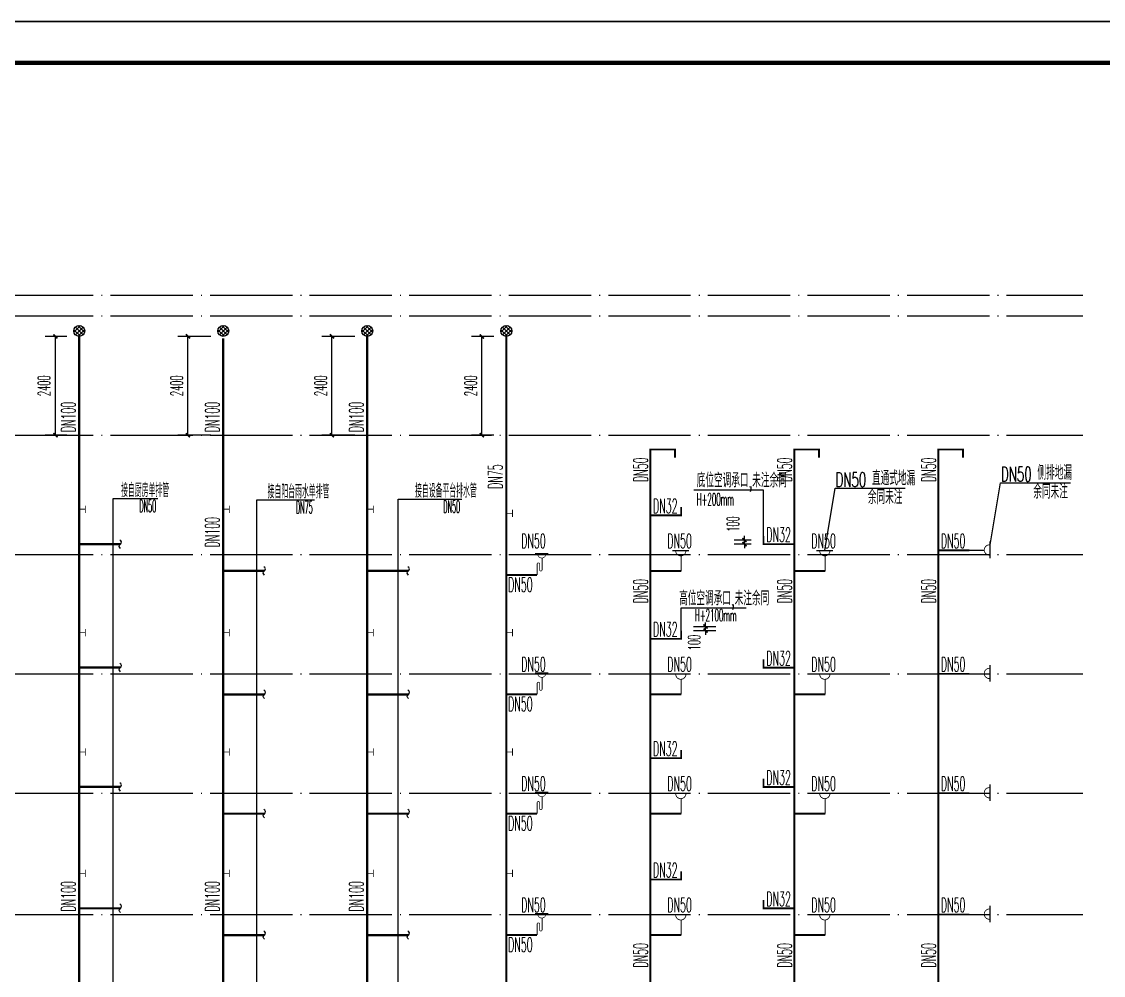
# Model space of a CAD drawing. Extents: x 27938 to 1507990, y 110129 to 923079.
# Drawn here: x 1253718 to 1280009, y 680507 to 703686 of the extents above; entities that cross this region are included whole.
import ezdxf

# ---------------------------------------------------------------- set-up
doc = ezdxf.new("R2010")
doc.units = 0
doc.header["$LTSCALE"] = 1000
doc.header["$MEASUREMENT"] = 0
doc.linetypes.add('DOTE', pattern=[2.42, 2, -0.2, 0.02, -0.2])
for name, color, linetype in [('DIM_凝结', 150, 'Continuous'), ('DIM_污水', 2, 'Continuous'), ('DIM_管井排水', 5, 'Continuous'), ('DIM_雨水', 4, 'Continuous'), ('EQUIP_污水', 7, 'Continuous'), ('PIPE-凝结', 150, 'N'), ('PIPE-废水', 31, 'TG_F'), ('PIPE-管井排水', 210, 'GF'), ('PIPE-餐饮排水', 41, 'P'), ('TWT', 7, 'Continuous'), ('TWT_DIM', 3, 'Continuous'), ('TWT_LEAD', 3, 'Continuous'), ('TWT_TITLE', 7, 'Continuous'), ('图框', 140, 'Continuous')]:
    doc.layers.add(name, color=color, linetype=linetype)
doc.styles.add('_TCH_DIM', font='SIMPLEX.shx', dxfattribs={"width": 0.7, "bigfont": 'GBCBIG.shx'})
doc.styles.add('_TCH_DIM_T3', font='SIMPLEX.shx', dxfattribs={"width": 0.494118, "bigfont": 'GBCBIG.shx'})
doc.styles.add('_TWT_SERIAL', font='SIMPLEX', dxfattribs={"width": 0.8, "height": 3.5, "bigfont": 'HZTXT'})
doc.styles.add('HZ', font='txt', dxfattribs={"bigfont": 'hztxt'})
doc.styles.get("Standard").update_dxf_attribs({"font": 'gbenor.shx', "bigfont": 'gbcbig.shx'})
doc.styles.add('TG_LINETYPE', font='SIMPLEX', dxfattribs={"width": 0.8, "height": 3, "bigfont": 'HZTXT'})
doc.linetypes.add('GF', pattern='A,3,-0.2,["GF",Standard,S=0.25,R=0,X=-0.1,Y=-0.115],-0.35', length=3.55)
doc.linetypes.add('N', pattern='A,3,-0.2,["N",Standard,S=0.25,R=0,X=-0.1,Y=-0.115],-0.2', length=3.4)
doc.linetypes.add('P', pattern='A,3,-0.2,["P",Standard,S=0.25,R=0,X=-0.1,Y=-0.115],-0.2', length=3.4)
doc.linetypes.add('TG_F', pattern='A,2,-0.3,["F",TG_LINETYPE,S=0.1,R=0,X=-0.23,Y=-0.15],0', length=2.3)
doc.dimstyles.new('_TWT_ARCH&&100', dxfattribs={"dimtxt": 297.5, "dimasz": 100, "dimexe": 250, "dimexo": 300, "dimgap": 126.25, "dimtad": 1, "dimdec": 0, "dimzin": 0, "dimdsep": 46, "dimtxsty": '_TCH_DIM_T3', "dimblk": 'ARCHTICK', "dimcen": 0.09, "dimclrt": 7, "dimazin": 2, "dimtfac": 1, "dimtdec": 0, "dimtix": 1, "dimtmove": 2, "dimatfit": 3, "dimfxl": 1, "dimtolj": 1, "dimtzin": 0, "dimarcsym": 0})

# ---------------------------------------------------------------- blocks, each defined once
blk = doc.blocks.new('_ArchTick')
at = {"color": 0, "linetype": 'ByBlock', "const_width": 0.4}
blk.add_lwpolyline([(-0.5, -0.5), (0.5, 0.5)], dxfattribs=at)
blk = doc.blocks.new('*D143')
at = {"layer": 'Defpoints', "color": 0}
for p in [(1264904.75248, 696035.856), (1265498.032, 696035.856), (1265498.032, 693635.856)]:
    blk.add_point(p, dxfattribs=at)
at = {"layer": 'TWT_DIM', "color": 0, "lineweight": -2}
for p, q in [((1265198.032, 696035.856), (1264654.75248, 696035.856)), ((1264904.75248, 693635.856), (1264904.75248, 696035.856)), ((1265198.032, 693635.856), (1264654.75248, 693635.856))]:
    blk.add_line(p, q, dxfattribs=at)
at = {"layer": 'TWT_DIM', "color": 0, "lineweight": -2, "xscale": 100, "yscale": 100, "zscale": 100}
for p, rotation in [((1264904.75248, 696035.856), 90), ((1264904.75248, 693635.856), 270)]:
    blk.add_blockref('_ArchTick', p, dxfattribs=dict(at, rotation=rotation))
at = {"layer": 'TWT_DIM', "color": 7, "insert": (1264629.75248, 694835.856), "char_height": 297.5, "attachment_point": 5, "rotation": 90, "style": '_TCH_DIM_T3'}
blk.add_mtext('\\A1;2400', dxfattribs=at)
blk = doc.blocks.new('$Attachment$00000070')
for p, q in [((28, 3), (-130, 161)), ((-129, 101), (32, 263)), ((-94, 39), (94, 228)), ((94, 39), (-94, 228)), ((129, 101), (-32, 263)), ((-28, 3), (130, 161))]:
    blk.add_line(p, q)
blk.add_circle((0, 133), 133)
blk = doc.blocks.new('$ATTACHMENT$00000120')
blk.add_blockref('$Attachment$00000070', (0, -133))
blk = doc.blocks.new('$TwtSys$00000132')
at = {"elevation": 0}
blk.add_lwpolyline([(7, -101, -0.575183), (0, 0, 0.604745), (-11, 101, 16.924828)], format="xyb", dxfattribs=at)
blk = doc.blocks.new('$ATTACHMENT$00000066')
blk.add_line((-212, 500), (188, 500))
at = {"const_width": 20}
blk.add_lwpolyline([(-134, 500, 1.067664), (116, 500)], format="xyb", dxfattribs=at)
at = {"const_width": 30}
blk.add_lwpolyline([(0, 367), (0, 0)], dxfattribs=at)
at = {"style": 'HZ', "width": 0.7, "flags": 1}
for tag in ['UNIT', 'WHAT', 'SPEC']:
    blk.add_attdef(tag, (0, 0), '', height=0.001, dxfattribs=at)
blk = doc.blocks.new('*D176')
at = {"layer": 'Defpoints', "color": 0}
for p in [(1269748.032, 688985.856), (1269748.032, 688885.856), (1270339.718, 688985.856)]:
    blk.add_point(p, dxfattribs=at)
at = {"layer": 'DIM_凝结', "color": 0, "lineweight": -2}
for p, q in [((1270048.032, 688985.856), (1270589.718, 688985.856)), ((1270048.032, 688885.856), (1270589.718, 688885.856)), ((1270339.718, 688985.856), (1270339.718, 689085.856)), ((1270339.718, 688885.856), (1270339.718, 688985.856)), ((1270339.718, 688885.856), (1270339.718, 688785.856))]:
    blk.add_line(p, q, dxfattribs=at)
at = {"layer": 'DIM_凝结', "color": 0, "lineweight": -2, "xscale": 100, "yscale": 100, "zscale": 100}
for p, rotation in [((1270339.718, 688985.856), 270), ((1270339.718, 688885.856), 90)]:
    blk.add_blockref('_ArchTick', p, dxfattribs=dict(at, rotation=rotation))
at = {"layer": 'DIM_凝结', "color": 7, "insert": (1270064.718, 688596.856), "char_height": 297.5, "attachment_point": 5, "rotation": 90, "style": '_TCH_DIM_T3'}
blk.add_mtext('\\A1;100', dxfattribs=at)
blk = doc.blocks.new('*D177')
at = {"layer": 'Defpoints', "color": 0}
for p in [(1271284.749, 691085.856), (1271748.032, 691085.856), (1271748.032, 690985.856)]:
    blk.add_point(p, dxfattribs=at)
at = {"layer": 'DIM_凝结', "color": 0, "lineweight": -2}
for p, q in [((1271448.032, 691085.856), (1271034.749, 691085.856)), ((1271448.032, 690985.856), (1271034.749, 690985.856)), ((1271284.749, 691085.856), (1271284.749, 691185.856)), ((1271284.749, 690985.856), (1271284.749, 691085.856)), ((1271284.749, 690985.856), (1271284.749, 690885.856))]:
    blk.add_line(p, q, dxfattribs=at)
at = {"layer": 'DIM_凝结', "color": 0, "lineweight": -2, "xscale": 100, "yscale": 100, "zscale": 100}
for p, rotation in [((1271284.749, 691085.856), 270), ((1271284.749, 690985.856), 90)]:
    blk.add_blockref('_ArchTick', p, dxfattribs=dict(at, rotation=rotation))
at = {"layer": 'DIM_凝结', "color": 7, "insert": (1271009.749, 691474.856), "char_height": 297.5, "attachment_point": 5, "rotation": 90, "style": '_TCH_DIM_T3'}
blk.add_mtext('\\A1;100', dxfattribs=at)
blk = doc.blocks.new('*D179')
at = {"layer": 'Defpoints', "color": 0}
for p in [(1257761, 696036), (1258617, 696036), (1258617, 693636)]:
    blk.add_point(p, dxfattribs=at)
at = {"layer": 'TWT_DIM', "color": 0, "lineweight": -2}
for p, q in [((1258317, 696036), (1257511, 696036)), ((1257761, 693636), (1257761, 696036)), ((1258317, 693636), (1257511, 693636))]:
    blk.add_line(p, q, dxfattribs=at)
at = {"layer": 'TWT_DIM', "color": 0, "lineweight": -2, "xscale": 100, "yscale": 100, "zscale": 100}
for p, rotation in [((1257761, 696036), 90), ((1257761, 693636), 270)]:
    blk.add_blockref('_ArchTick', p, dxfattribs=dict(at, rotation=rotation))
at = {"layer": 'TWT_DIM', "color": 7, "insert": (1257486, 694836), "char_height": 297.5, "attachment_point": 5, "rotation": 90, "style": '_TCH_DIM_T3'}
blk.add_mtext('\\A1;2400', dxfattribs=at)
blk = doc.blocks.new('*D206')
at = {"layer": 'Defpoints', "color": 0}
for p in [(1261261, 696036), (1262117, 696036), (1262117, 693636)]:
    blk.add_point(p, dxfattribs=at)
at = {"layer": 'TWT_DIM', "color": 0, "lineweight": -2}
for p, q in [((1261817, 696036), (1261011, 696036)), ((1261261, 693636), (1261261, 696036)), ((1261817, 693636), (1261011, 693636))]:
    blk.add_line(p, q, dxfattribs=at)
at = {"layer": 'TWT_DIM', "color": 0, "lineweight": -2, "xscale": 100, "yscale": 100, "zscale": 100}
for p, rotation in [((1261261, 696036), 90), ((1261261, 693636), 270)]:
    blk.add_blockref('_ArchTick', p, dxfattribs=dict(at, rotation=rotation))
at = {"layer": 'TWT_DIM', "color": 7, "insert": (1260986, 694836), "char_height": 297.5, "attachment_point": 5, "rotation": 90, "style": '_TCH_DIM_T3'}
blk.add_mtext('\\A1;2400', dxfattribs=at)
blk = doc.blocks.new('*D212')
at = {"layer": 'Defpoints', "color": 0}
for p in [(1254539, 696036), (1255117, 696036), (1255117, 693636)]:
    blk.add_point(p, dxfattribs=at)
at = {"layer": 'TWT_DIM', "color": 0, "lineweight": -2}
for p, q in [((1254817, 696036), (1254289, 696036)), ((1254539, 693636), (1254539, 696036)), ((1254817, 693636), (1254289, 693636))]:
    blk.add_line(p, q, dxfattribs=at)
at = {"layer": 'TWT_DIM', "color": 0, "lineweight": -2, "xscale": 100, "yscale": 100, "zscale": 100}
for p, rotation in [((1254539, 696036), 90), ((1254539, 693636), 270)]:
    blk.add_blockref('_ArchTick', p, dxfattribs=dict(at, rotation=rotation))
at = {"layer": 'TWT_DIM', "color": 7, "insert": (1254264, 694836), "char_height": 297.5, "attachment_point": 5, "rotation": 90, "style": '_TCH_DIM_T3'}
blk.add_mtext('\\A1;2400', dxfattribs=at)
blk = doc.blocks.new('$ATTACHMENT$00000073')
at = {"const_width": 20}
for points in [[(0, 0), (150, 0)], [(150, 90), (150, -90)]]:
    blk.add_lwpolyline(points, dxfattribs=at)
blk = doc.blocks.new('$ATTACHMENT$00000055')
at = {"const_width": 30}
blk.add_lwpolyline([(0, 0), (0, 456, 0.75), (-100, 456), (-100, 202, -0.75), (-200, 202), (-200, 540)], format="xyb", dxfattribs=at)

msp = doc.modelspace()

# ---------------------------------------------------------------- hatches: boundary and pattern name
at = {"layer": 'PIPE-凝结'}
for points in [[(1268998, 693285.9), (1268998, 693308.4), (1268975.5, 693308.4)], [(1268998, 693285.9), (1268975.5, 693285.9), (1268975.5, 693308.4)], [(1268998, 693285.9), (1268975.5, 693285.9), (1268975.5, 693308.4)], [(1268998, 693285.9), (1268998, 693308.4), (1268975.5, 693308.4)], [(1269598, 693285.9), (1269598, 693308.4), (1269620.5, 693308.4)], [(1269598, 693285.9), (1269620.5, 693285.9), (1269620.5, 693308.4)], [(1269598, 693285.9), (1269620.5, 693285.9), (1269620.5, 693308.4)], [(1269598, 693285.9), (1269598, 693308.4), (1269620.5, 693308.4)], [(1272498, 693285.9), (1272498, 693308.4), (1272475.5, 693308.4)], [(1272498, 693285.9), (1272475.5, 693285.9), (1272475.5, 693308.4)], [(1272498, 693285.9), (1272475.5, 693285.9), (1272475.5, 693308.4)], [(1272498, 693285.9), (1272498, 693308.4), (1272475.5, 693308.4)], [(1273098, 693285.9), (1273098, 693308.4), (1273120.5, 693308.4)], [(1273098, 693285.9), (1273120.5, 693285.9), (1273120.5, 693308.4)], [(1273098, 693285.9), (1273120.5, 693285.9), (1273120.5, 693308.4)], [(1273098, 693285.9), (1273098, 693308.4), (1273120.5, 693308.4)], [(1275998, 693285.9), (1275998, 693308.4), (1275975.5, 693308.4)], [(1275998, 693285.9), (1275975.5, 693285.9), (1275975.5, 693308.4)], [(1275998, 693285.9), (1275975.5, 693285.9), (1275975.5, 693308.4)], [(1275998, 693285.9), (1275998, 693308.4), (1275975.5, 693308.4)], [(1276598, 693285.9), (1276598, 693308.4), (1276620.5, 693308.4)], [(1276598, 693285.9), (1276620.5, 693285.9), (1276620.5, 693308.4)], [(1276598, 693285.9), (1276620.5, 693285.9), (1276620.5, 693308.4)], [(1276598, 693285.9), (1276598, 693308.4), (1276620.5, 693308.4)], [(1269748, 691685.9), (1269748, 691663.4), (1269770.5, 691663.4)], [(1269748, 691685.9), (1269770.5, 691685.9), (1269770.5, 691663.4)], [(1269748, 691685.9), (1269748, 691663.4), (1269770.5, 691663.4)], [(1269748, 691685.9), (1269770.5, 691685.9), (1269770.5, 691663.4)], [(1271748, 690985.9), (1271748, 690963.4), (1271725.5, 690963.4)], [(1271748, 690985.9), (1271725.5, 690985.9), (1271725.5, 690963.4)], [(1271748, 690985.9), (1271748, 690963.4), (1271725.5, 690963.4)], [(1271748, 690985.9), (1271725.5, 690985.9), (1271725.5, 690963.4)], [(1269748, 688685.9), (1269748, 688663.4), (1269770.5, 688663.4)], [(1269748, 688685.9), (1269770.5, 688685.9), (1269770.5, 688663.4)], [(1269748, 688685.9), (1269748, 688663.4), (1269770.5, 688663.4)], [(1269748, 688685.9), (1269770.5, 688685.9), (1269770.5, 688663.4)], [(1271748, 687985.9), (1271748, 687963.4), (1271725.5, 687963.4)], [(1271748, 687985.9), (1271725.5, 687985.9), (1271725.5, 687963.4)], [(1271748, 687985.9), (1271748, 687963.4), (1271725.5, 687963.4)], [(1271748, 687985.9), (1271725.5, 687985.9), (1271725.5, 687963.4)], [(1269748, 685785.9), (1269748, 685763.4), (1269770.5, 685763.4)], [(1269748, 685785.9), (1269770.5, 685785.9), (1269770.5, 685763.4)], [(1269748, 685785.9), (1269748, 685763.4), (1269770.5, 685763.4)], [(1269748, 685785.9), (1269770.5, 685785.9), (1269770.5, 685763.4)], [(1271748, 685085.9), (1271748, 685063.4), (1271725.5, 685063.4)], [(1271748, 685085.9), (1271725.5, 685085.9), (1271725.5, 685063.4)], [(1271748, 685085.9), (1271748, 685063.4), (1271725.5, 685063.4)], [(1271748, 685085.9), (1271725.5, 685085.9), (1271725.5, 685063.4)], [(1269748, 682835.9), (1269748, 682813.4), (1269770.5, 682813.4)], [(1269748, 682835.9), (1269770.5, 682835.9), (1269770.5, 682813.4)], [(1269748, 682835.9), (1269748, 682813.4), (1269770.5, 682813.4)], [(1269748, 682835.9), (1269770.5, 682835.9), (1269770.5, 682813.4)], [(1271748, 682135.9), (1271748, 682113.4), (1271725.5, 682113.4)], [(1271748, 682135.9), (1271725.5, 682135.9), (1271725.5, 682113.4)], [(1271748, 682135.9), (1271748, 682113.4), (1271725.5, 682113.4)], [(1271748, 682135.9), (1271725.5, 682135.9), (1271725.5, 682113.4)]]:
    msp.add_hatch(color=256, dxfattribs=at).paths.add_polyline_path(points)

# ---------------------------------------------------------------- linework, layer by layer
at = {"layer": 'DIM_凝结'}
for p, q in [((1271748, 692294.9), (1270056, 692294.9)), ((1271748, 691085.9), (1271748, 692294.9)), ((1269748, 688885.9), (1269748, 689442.9)), ((1269748, 689442.9), (1271331.1, 689442.9))]:
    msp.add_line(p, q, dxfattribs=at)
at = {"layer": 'DIM_雨水'}
for p, q in [((1255945.4, 664188.2), (1255945.4, 692095.2)), ((1255945.4, 692095.2), (1257029.7, 692095.2)), ((1259432.4, 663603.1), (1259432.4, 692062.7)), ((1259432.4, 692062.7), (1260833.9, 692062.7)), ((1262873.7, 663542.8), (1262873.7, 692081.1)), ((1262873.7, 692081.1), (1264416.5, 692081.1))]:
    msp.add_line(p, q, dxfattribs=at)
at = {"layer": 'PIPE-凝结', "const_width": 45}
for points in [[(1268998, 691685.9), (1268998, 693285.9)], [(1268998, 693285.9), (1269598, 693285.9)], [(1269598, 693085.9), (1269598, 693285.9)], [(1272498, 690985.9), (1272498, 693285.9)], [(1272498, 693285.9), (1273098, 693285.9)], [(1273098, 693085.9), (1273098, 693285.9)], [(1275998, 690835.9), (1275998, 693285.9)], [(1275998, 693285.9), (1276598, 693285.9)], [(1276598, 693085.9), (1276598, 693285.9)], [(1269748, 691685.9), (1269748, 691885.9)], [(1268998, 691685.9), (1269748, 691685.9)], [(1268998, 690335.9), (1268998, 691685.9)], [(1271748, 690985.9), (1271748, 691185.9)], [(1271748, 690985.9), (1272498, 690985.9)], [(1272498, 690335.9), (1272498, 690985.9)], [(1275998, 690835.9), (1276748, 690835.9)], [(1275998, 687835.9), (1275998, 690835.9)], [(1268998, 690335.9), (1269748, 690335.9)], [(1268998, 688685.9), (1268998, 690335.9)], [(1272498, 690335.9), (1273248, 690335.9)], [(1272498, 687985.9), (1272498, 690335.9)], [(1269748, 688685.9), (1269748, 688885.9)], [(1268998, 688685.9), (1269748, 688685.9)], [(1268998, 687335.9), (1268998, 688685.9)], [(1271748, 687985.9), (1271748, 688185.9)], [(1271748, 687985.9), (1272498, 687985.9)], [(1272498, 687335.9), (1272498, 687985.9)], [(1275998, 687835.9), (1276748, 687835.9)], [(1275998, 684935.9), (1275998, 687835.9)], [(1268998, 687335.9), (1269748, 687335.9)], [(1268998, 685785.9), (1268998, 687335.9)], [(1272498, 687335.9), (1273248, 687335.9)], [(1272498, 685085.9), (1272498, 687335.9)], [(1269748, 685785.9), (1269748, 685985.9)], [(1268998, 685785.9), (1269748, 685785.9)], [(1268998, 684435.9), (1268998, 685785.9)], [(1271748, 685085.9), (1271748, 685285.9)], [(1271748, 685085.9), (1272498, 685085.9)], [(1272498, 684435.9), (1272498, 685085.9)], [(1275998, 681985.9), (1275998, 684935.9)], [(1275998, 684935.9), (1276748, 684935.9)], [(1268998, 682835.9), (1268998, 684435.9)], [(1268998, 684435.9), (1269748, 684435.9)], [(1272498, 682135.9), (1272498, 684435.9)], [(1272498, 684435.9), (1273248, 684435.9)], [(1269748, 682835.9), (1269748, 683035.9)], [(1268998, 682835.9), (1269748, 682835.9)], [(1268998, 681485.9), (1268998, 682835.9)], [(1271748, 682135.9), (1271748, 682335.9)], [(1271748, 682135.9), (1272498, 682135.9)], [(1272498, 681485.9), (1272498, 682135.9)], [(1275998, 679035.9), (1275998, 681985.9)], [(1275998, 681985.9), (1276748, 681985.9)], [(1268998, 679885.9), (1268998, 681485.9)], [(1268998, 681485.9), (1269748, 681485.9)], [(1272498, 679185.9), (1272498, 681485.9)], [(1272498, 681485.9), (1273248, 681485.9)]]:
    msp.add_lwpolyline(points, dxfattribs=at)
at = {"layer": 'PIPE-废水', "const_width": 55}
for points in [[(1258617.4, 691835.9), (1258617.4, 695992.4)], [(1262117.4, 691835.9), (1262117.4, 696035.9)], [(1258617.4, 690335.9), (1258617.4, 691835.9)], [(1262117.4, 690335.9), (1262117.4, 691835.9)], [(1258617.4, 690335.9), (1259617.4, 690335.9)], [(1258617.4, 688835.9), (1258617.4, 690335.9)], [(1262117.4, 690335.9), (1263117.4, 690335.9)], [(1262117.4, 688835.9), (1262117.4, 690335.9)], [(1258617.4, 687335.9), (1258617.4, 688835.9)], [(1262117.4, 687335.9), (1262117.4, 688835.9)], [(1258617.4, 687335.9), (1259617.4, 687335.9)], [(1258617.4, 685935.9), (1258617.4, 687335.9)], [(1262117.4, 687335.9), (1263117.4, 687335.9)], [(1262117.4, 685935.9), (1262117.4, 687335.9)], [(1258617.4, 684435.9), (1258617.4, 685935.9)], [(1262117.4, 684435.9), (1262117.4, 685935.9)], [(1258617.4, 682985.9), (1258617.4, 684435.9)], [(1258617.4, 684435.9), (1259617.4, 684435.9)], [(1262117.4, 682985.9), (1262117.4, 684435.9)], [(1262117.4, 684435.9), (1263117.4, 684435.9)], [(1258617.4, 681485.9), (1258617.4, 682985.9)], [(1262117.4, 681485.9), (1262117.4, 682985.9)], [(1258617.4, 681485.9), (1259617.4, 681485.9)], [(1258617.4, 680035.9), (1258617.4, 681485.9)], [(1262117.4, 681485.9), (1263117.4, 681485.9)], [(1262117.4, 680035.9), (1262117.4, 681485.9)]]:
    msp.add_lwpolyline(points, dxfattribs=at)
at = {"layer": 'PIPE-管井排水', "const_width": 45}
for points in [[(1265498, 691835.9), (1265498, 696035.9)], [(1265498, 690335.9), (1265498, 691835.9)], [(1265498, 688835.9), (1265498, 690335.9)], [(1265498, 687335.9), (1265498, 688835.9)], [(1265498, 687335.9), (1266248, 687335.9)], [(1265498, 685935.9), (1265498, 687335.9)], [(1265498, 684435.9), (1265498, 685935.9)], [(1265498, 682985.9), (1265498, 684435.9)], [(1265498, 684435.9), (1266248, 684435.9)], [(1265498, 681485.9), (1265498, 682985.9)], [(1265498, 681485.9), (1266248, 681485.9)], [(1265498, 680035.9), (1265498, 681485.9)]]:
    msp.add_lwpolyline(points, dxfattribs=at)
at = {"layer": 'PIPE-管井排水', "const_width": 45, "elevation": 0}
msp.add_lwpolyline([(1265498, 690235.9), (1266248, 690235.9)], dxfattribs=at)
at = {"layer": 'PIPE-餐饮排水', "const_width": 55}
for points in [[(1255117.4, 691835.9), (1255117.4, 696035.9)], [(1255117.4, 690985.9), (1255117.4, 691835.9)], [(1255117.4, 690985.9), (1256117.4, 690985.9)], [(1255117.4, 688835.9), (1255117.4, 690985.9)], [(1255117.4, 687985.9), (1255117.4, 688835.9)], [(1255117.4, 687985.9), (1256117.4, 687985.9)], [(1255117.4, 685935.9), (1255117.4, 687985.9)], [(1255117.4, 685085.9), (1255117.4, 685935.9)], [(1255117.4, 682985.9), (1255117.4, 685085.9)], [(1255117.4, 685085.9), (1256117.4, 685085.9)], [(1255117.4, 682135.9), (1255117.4, 682985.9)], [(1255117.4, 682135.9), (1256117.4, 682135.9)], [(1255117.4, 680035.9), (1255117.4, 682135.9)]]:
    msp.add_lwpolyline(points, dxfattribs=at)
at = {"layer": 'TWT', "color": 8, "linetype": 'DOTE'}
for p, q in [((1192957.9, 697036.2), (1279512, 697036.2)), ((1192957.9, 696536.2), (1279512, 696536.2)), ((1192957.9, 693635.9), (1279512, 693635.9)), ((1192957.9, 690735.9), (1279512, 690735.9)), ((1192957.9, 687835.9), (1279512, 687835.9)), ((1192957.9, 684935.9), (1279512, 684935.9)), ((1192957.9, 681985.9), (1279512, 681985.9))]:
    msp.add_line(p, q, dxfattribs=at)
at = {"layer": 'TWT_LEAD'}
for p, q in [((1273236.1, 690835.9), (1273491.4, 692344.1)), ((1273491.4, 692344.1), (1275189.3, 692344.1)), ((1277256.2, 690969.7), (1277511.5, 692478)), ((1277511.5, 692478), (1279209.5, 692478))]:
    msp.add_line(p, q, dxfattribs=at)
at = {"layer": 'TWT_TITLE'}
msp.add_lwpolyline([(1189457.9, 644285.9), (1295189.9, 644285.9), (1295189.9, 703685.9), (1189457.9, 703685.9)], close=True, dxfattribs=at)
at = {"layer": 'TWT_TITLE', "const_width": 100}
msp.add_lwpolyline([(1191957.9, 645285.9), (1294189.9, 645285.9), (1294189.9, 702685.9), (1191957.9, 702685.9)], close=True, dxfattribs=at)
at = {"layer": '图框'}
msp.add_lwpolyline([(1189457.9, 703685.9), (1295189.9, 703685.9), (1295189.9, 644285.9), (1189457.9, 644285.9)], close=True, dxfattribs=at)
msp.add_lwpolyline([(1189457.9, 703685.9), (1295189.9, 703685.9), (1295189.9, 644285.9), (1189457.9, 644285.9)], close=True, dxfattribs=at)
at = {"layer": '图框', "const_width": 100}
msp.add_lwpolyline([(1294189.9, 645285.9), (1294189.9, 702685.9), (1191957.9, 702685.9), (1191957.9, 645285.9)], close=True, dxfattribs=at)

# ---------------------------------------------------------------- block references
at = {"layer": 'EQUIP_污水'}
for name, p in [('$ATTACHMENT$00000120', (1255117.4, 696169.2)), ('$ATTACHMENT$00000120', (1258617.4, 696169.2)), ('$ATTACHMENT$00000120', (1262117.4, 696169.2)), ('$ATTACHMENT$00000120', (1265498, 696169.2)), ('$ATTACHMENT$00000073', (1255117.4, 691835.9)), ('$ATTACHMENT$00000073', (1258617.4, 691835.9)), ('$ATTACHMENT$00000073', (1262117.4, 691835.9)), ('$ATTACHMENT$00000073', (1265498, 691735.9)), ('$TwtSys$00000132', (1256117.4, 690985.9)), ('$ATTACHMENT$00000066', (1269748, 690335.9)), ('$ATTACHMENT$00000066', (1273248, 690335.9)), ('$TwtSys$00000132', (1259617.4, 690335.9)), ('$TwtSys$00000132', (1263117.4, 690335.9)), ('$ATTACHMENT$00000073', (1255117.4, 688835.9)), ('$ATTACHMENT$00000073', (1258617.4, 688835.9)), ('$ATTACHMENT$00000073', (1262117.4, 688835.9)), ('$ATTACHMENT$00000073', (1265498, 688835.9)), ('$TwtSys$00000132', (1256117.4, 687985.9)), ('$ATTACHMENT$00000066', (1269748, 687335.9)), ('$ATTACHMENT$00000066', (1273248, 687335.9)), ('$TwtSys$00000132', (1259617.4, 687335.9)), ('$TwtSys$00000132', (1263117.4, 687335.9)), ('$ATTACHMENT$00000073', (1255117.4, 685935.9)), ('$ATTACHMENT$00000073', (1258617.4, 685935.9)), ('$ATTACHMENT$00000073', (1262117.4, 685935.9)), ('$ATTACHMENT$00000073', (1265498, 685935.9)), ('$TwtSys$00000132', (1256117.4, 685085.9)), ('$ATTACHMENT$00000066', (1269748, 684435.9)), ('$ATTACHMENT$00000066', (1273248, 684435.9)), ('$TwtSys$00000132', (1259617.4, 684435.9)), ('$TwtSys$00000132', (1263117.4, 684435.9)), ('$ATTACHMENT$00000073', (1255117.4, 682985.9)), ('$ATTACHMENT$00000073', (1258617.4, 682985.9)), ('$ATTACHMENT$00000073', (1262117.4, 682985.9)), ('$ATTACHMENT$00000073', (1265498, 682985.9)), ('$TwtSys$00000132', (1256117.4, 682135.9)), ('$ATTACHMENT$00000066', (1269748, 681485.9)), ('$ATTACHMENT$00000066', (1273248, 681485.9)), ('$TwtSys$00000132', (1259617.4, 681485.9)), ('$TwtSys$00000132', (1263117.4, 681485.9))]:
    msp.add_blockref(name, p, dxfattribs=at)
at = {"layer": 'EQUIP_污水', "rotation": 270}
for p in [(1276748, 690835.9), (1276748, 687835.9), (1276748, 684935.9), (1276748, 681985.9)]:
    msp.add_blockref('$ATTACHMENT$00000066', p, dxfattribs=at)
at = {"layer": 'EQUIP_污水', "xscale": 0.8, "yscale": 0.8, "zscale": 0.8}
for p in [(1266368, 690356.9), (1266368, 687456.9), (1266368, 684556.9), (1266368, 681606.9)]:
    msp.add_blockref('$ATTACHMENT$00000066', p, dxfattribs=at)
at = {"layer": 'EQUIP_污水', "xscale": 0.6, "yscale": -0.6, "zscale": 0.6, "rotation": 180}
for p in [(1266248, 690235.9), (1266248, 687335.9), (1266248, 684435.9), (1266248, 681485.9)]:
    msp.add_blockref('$ATTACHMENT$00000055', p, dxfattribs=at)

# ---------------------------------------------------------------- texts
at = {"layer": 'DIM_凝结', "color": 7, "style": '_TCH_DIM'}
for s, height, width, p in [('直通式地漏', 350, 0.6, (1274386.7, 692417.4)), ('DN50', 350, 0.6, (1277519.5, 692513)), ('侧排地漏', 350, 0.6, (1278406.8, 692551.3)), ('底位空调承口,未注余同', 350, 0.6, (1270126, 692364.9)), ('DN50', 350, 0.6, (1273499.3, 692379.1)), ('余同未注', 350, 0.6, (1274286.3, 691959.1)), ('余同未注', 350, 0.6, (1278306.4, 692093)), ('H+200mm', 297.5, 0.423529, (1270126, 691927.4)), ('高位空调承口,未注余同', 350, 0.6, (1269698.6, 689497.7)), ('H+2100mm', 297.5, 0.423529, (1270082, 689112.6))]:
    msp.add_text(s, height=height, dxfattribs=dict(at, width=width)).set_placement(p)
at = {"layer": 'DIM_污水', "color": 7, "style": '_TWT_SERIAL', "width": 0.48}
for p in [(1255030.5, 693705.2), (1258530.5, 693705.2), (1262030.5, 693705.2), (1258530.5, 690905.2), (1255030.5, 682055.2), (1258530.5, 682055.2), (1262030.5, 682055.2)]:
    msp.add_text('DN100', height=350, rotation=90, dxfattribs=at).set_placement(p)
at = {"layer": 'DIM_管井排水', "color": 7, "style": '_TWT_SERIAL', "width": 0.48}
for s, p in [('DN50', (1268935.8, 692495.6)), ('DN50', (1272435.8, 692495.6)), ('DN50', (1275935.8, 692495.6)), ('DN75', (1265408.9, 692329.5)), ('DN50', (1268935.8, 689545.6)), ('DN50', (1272435.8, 689545.6)), ('DN50', (1275935.8, 689545.6)), ('DN50', (1268935.8, 680695.6)), ('DN50', (1272435.8, 680695.6)), ('DN50', (1275935.8, 680695.6))]:
    msp.add_text(s, height=350, rotation=90, dxfattribs=at).set_placement(p)
for s, p in [('DN32', (1269063.2, 691739.3)), ('DN50', (1265858.9, 690889.3)), ('DN50', (1269410.5, 690889.3)), ('DN32', (1271816.9, 691039.3)), ('DN50', (1272910.5, 690889.3)), ('DN50', (1276058.9, 690889.3)), ('DN50', (1265541.2, 689826.4, 0)), ('DN32', (1269063.2, 688739.3)), ('DN32', (1271816.9, 688039.3)), ('DN50', (1265858.9, 687889.3)), ('DN50', (1269410.5, 687889.3)), ('DN50', (1272910.5, 687889.3)), ('DN50', (1276058.9, 687889.3)), ('DN50', (1265541.2, 686926.4)), ('DN32', (1269063.2, 685839.3)), ('DN32', (1271816.9, 685139.3)), ('DN50', (1265858.9, 684989.3)), ('DN50', (1269410.5, 684989.3)), ('DN50', (1272910.5, 684989.3)), ('DN50', (1276058.9, 684989.3)), ('DN50', (1265541.2, 684026.4)), ('DN32', (1269063.2, 682889.3)), ('DN32', (1271816.9, 682189.3)), ('DN50', (1265858.9, 682039.3)), ('DN50', (1269410.5, 682039.3)), ('DN50', (1272910.5, 682039.3)), ('DN50', (1276058.9, 682039.3)), ('DN50', (1265541.2, 681076.4))]:
    msp.add_text(s, height=350, dxfattribs=at).set_placement(p)
at = {"layer": 'DIM_雨水', "color": 7, "style": '_TCH_DIM_T3'}
for s, height, width, p in [('接自厨房单排管', 337.59, 0.494118, (1256135.5, 692130.2)), ('接自阳台雨水单排管', 337.59, 0.494118, (1259696.8, 692097.7)), ('接自设备平台排水管', 337.59, 0.494118, (1263279.4, 692116.1)), ('DN50', 297.5, 0.348789, (1256579.3, 691762.7)), ('DN75', 297.5, 0.348789, (1260383.4, 691730.2)), ('DN50', 297.5, 0.348789, (1263966, 691748.6))]:
    msp.add_text(s, height=height, dxfattribs=dict(at, width=width)).set_placement(p)

# ---------------------------------------------------------------- dimensions: what is measured, and where the dimension line sits
at = {"layer": 'DIM_凝结'}
for base, p1, p2, picture, middle in [((1271284.7, 691085.9), (1271748, 690985.9), (1271748, 691085.9), '*D177', (1271009.7, 691474.9)), ((1270339.7, 688985.9), (1269748, 688885.9), (1269748, 688985.9), '*D176', (1270064.7, 688596.9))]:
    dim = msp.add_linear_dim(base=base, p1=p1, p2=p2, angle=90, dimstyle='_TWT_ARCH&&100', dxfattribs=at)
    dim.commit()
    dim.dimension.update_dxf_attribs({"geometry": picture, "text_midpoint": middle, "dimtype": 129})
at = {"layer": 'TWT_DIM'}
for p1, p2, distance, picture, middle in [((1255117.4, 693635.9), (1255117.4, 696035.9), 578, '*D212', (1254264.4, 694835.9)), ((1258617.4, 693635.9), (1258617.4, 696035.9), 856.5, '*D179', (1257485.9, 694835.9)), ((1262117.4, 693635.9), (1262117.4, 696035.9), 856.5, '*D206', (1260985.9, 694835.9)), ((1265498, 693635.9), (1265498, 696035.9), 593.3, '*D143', (1264629.8, 694835.9))]:
    dim = msp.add_aligned_dim(p1=p1, p2=p2, distance=distance, dimstyle='_TWT_ARCH&&100', dxfattribs=at)
    dim.commit()
    dim.dimension.update_dxf_attribs({"geometry": picture, "text_midpoint": middle})

doc.saveas('drawing.dxf')
